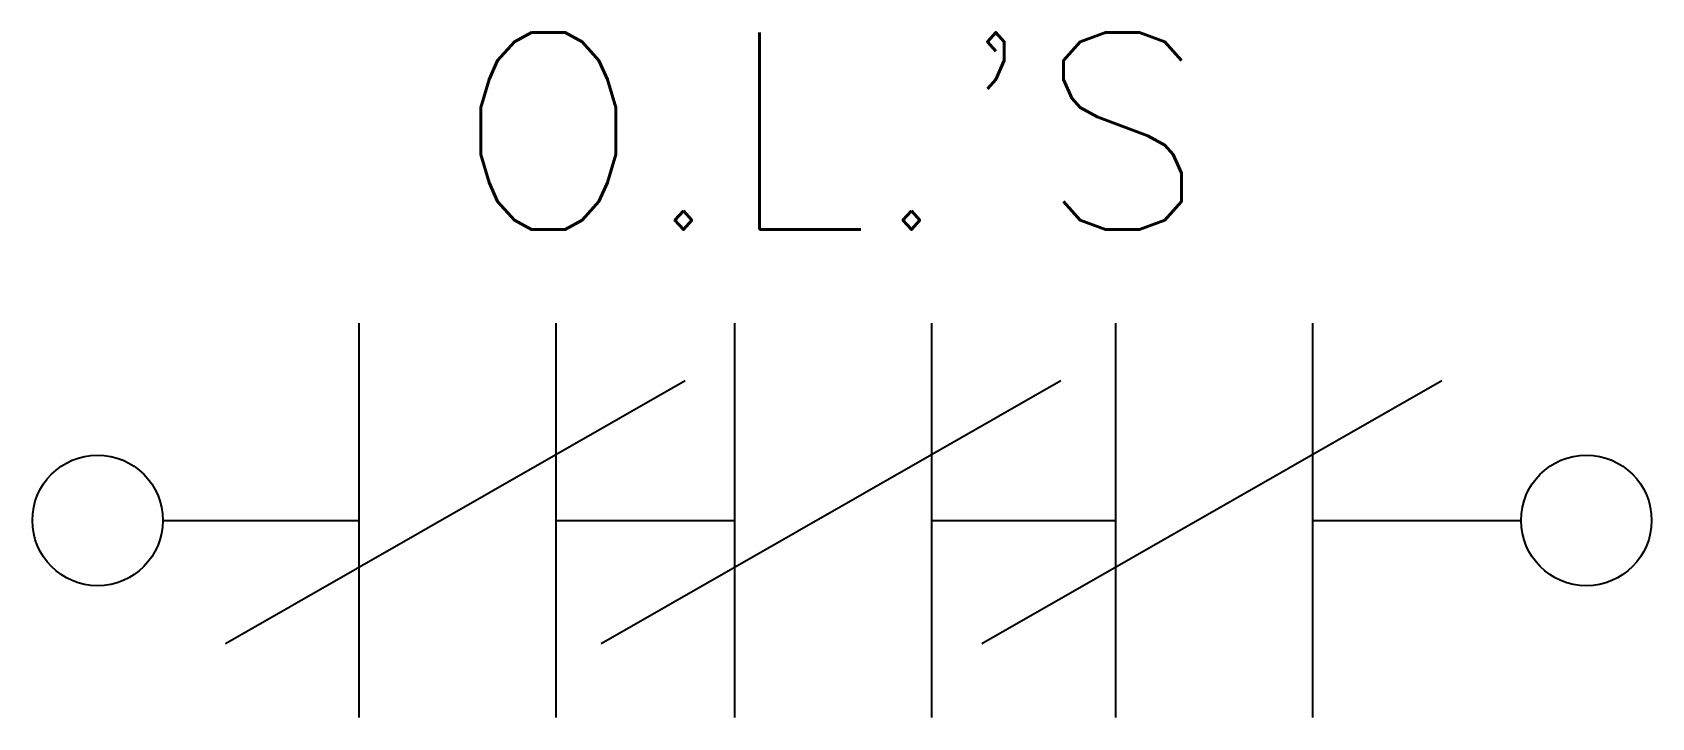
# Model space of a CAD drawing. Extents: x 0 to 0.77, y -0.094 to 0.232.
import ezdxf
from ezdxf.enums import TextEntityAlignment as Align

# ---------------------------------------------------------------- set-up
doc = ezdxf.new("R2010")
doc.units = 0
doc.header["$MEASUREMENT"] = 0
doc.layers.get('0').update_dxf_attribs({"linetype": 'CONTINUOUS'})
doc.styles.add('ANNOTATE', font='SIMPLEX')

msp = doc.modelspace()

# ---------------------------------------------------------------- linework, layer by layer
for p, q in [((0.15548, -0.09375), (0.15548, 0.09375)), ((0.24923, -0.09375), (0.24923, 0.09375)), ((0.33422, -0.09375), (0.33422, 0.09375)), ((0.42797, -0.09375), (0.42797, 0.09375)), ((0.51546, -0.09375), (0.51546, 0.09375)), ((0.60921, -0.09375), (0.60921, 0.09375)), ((0.09181, -0.05851), (0.31056, 0.06649)), ((0.27054, -0.05851), (0.48929, 0.06649)), ((0.45178, -0.05851), (0.67053, 0.06649)), ((0.06209, 0), (0.15548, 0)), ((0.24923, 0), (0.33422, 0)), ((0.42797, 0), (0.51546, 0)), ((0.60921, 0), (0.7083, 0))]:
    msp.add_line(p, q)
for centre in [(0.03104, 0), (0.73934, 0)]:
    msp.add_circle(centre, 0.03104)

# ---------------------------------------------------------------- texts
at = {"style": 'ANNOTATE'}
msp.add_text("O.L.'S", height=0.09375, dxfattribs=at).set_placement((0.38003, 0.13827), align=Align.CENTER)

doc.saveas('drawing.dxf')
